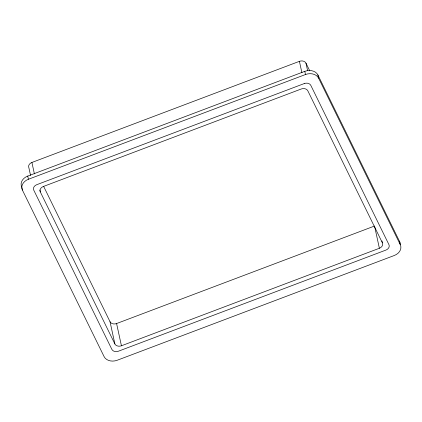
<?xml version="1.0" encoding="UTF-8"?>
<svg xmlns="http://www.w3.org/2000/svg" width="422" height="422" viewBox="0 0 422 422"><rect width="100%" height="100%" fill="white"/><g stroke="black" fill="none" stroke-linecap="round" stroke-linejoin="round"><path stroke-width="0.63" d="M30.569 175.51L28.907 167.887A5.143 3.988 -12.3 0 1 31.908 162.459L299.414 61.332A5.143 3.988 -12.3 0 1 305.966 63.147L309.727 70.817M21.733 186.935A10.286 7.971 -12.3 0 1 27.736 176.085L304.795 71.344A10.286 7.971 -12.3 0 1 317.898 74.968L399.576 241.479A10.286 7.971 -12.3 0 1 400.167 243.478M22.424 190.111A10.286 7.971 -12.3 0 1 28.427 179.26L305.486 74.52A10.286 7.971 -12.3 0 1 318.589 78.144L400.267 244.654A10.286 7.971 -12.3 0 1 394.264 255.51L117.205 360.251A10.286 7.971 -12.3 0 1 104.102 356.622L22.424 190.111L21.87 187.568M43.582 186.266L110.031 321.733A5.143 3.988 -12.3 0 0 116.588 323.547L374.536 226.028M39.89 190.027L40.306 191.931L114.879 343.967A5.143 3.988 -12.3 0 0 121.436 345.782L379.383 248.263A5.143 3.988 -12.3 0 0 382.385 242.835L381.973 240.93M382.385 242.835L307.812 90.804A5.143 3.988 -12.3 0 0 301.261 88.989L43.308 186.508A5.143 3.988 -12.3 0 0 40.306 191.931M399.576 241.479L400.267 244.654M374.678 226.667L379.383 248.263M317.898 74.968L318.589 78.144M305.966 63.147L307.627 70.769M304.795 71.344L305.486 74.52M299.414 61.332L301.904 72.763M116.588 323.547L121.436 345.782M110.031 321.733L114.879 343.967M31.908 162.459L34.398 173.896M27.736 176.085L28.427 179.26M304.262 83.561L36.756 184.694A5.143 3.988 -12.3 0 0 33.755 190.122L111.877 349.39A5.143 3.988 -12.3 0 0 118.434 351.204L385.94 250.072A5.143 3.988 -12.3 0 0 388.936 244.649L310.814 85.376A5.143 3.988 -12.3 0 0 304.262 83.561"/></g></svg>
